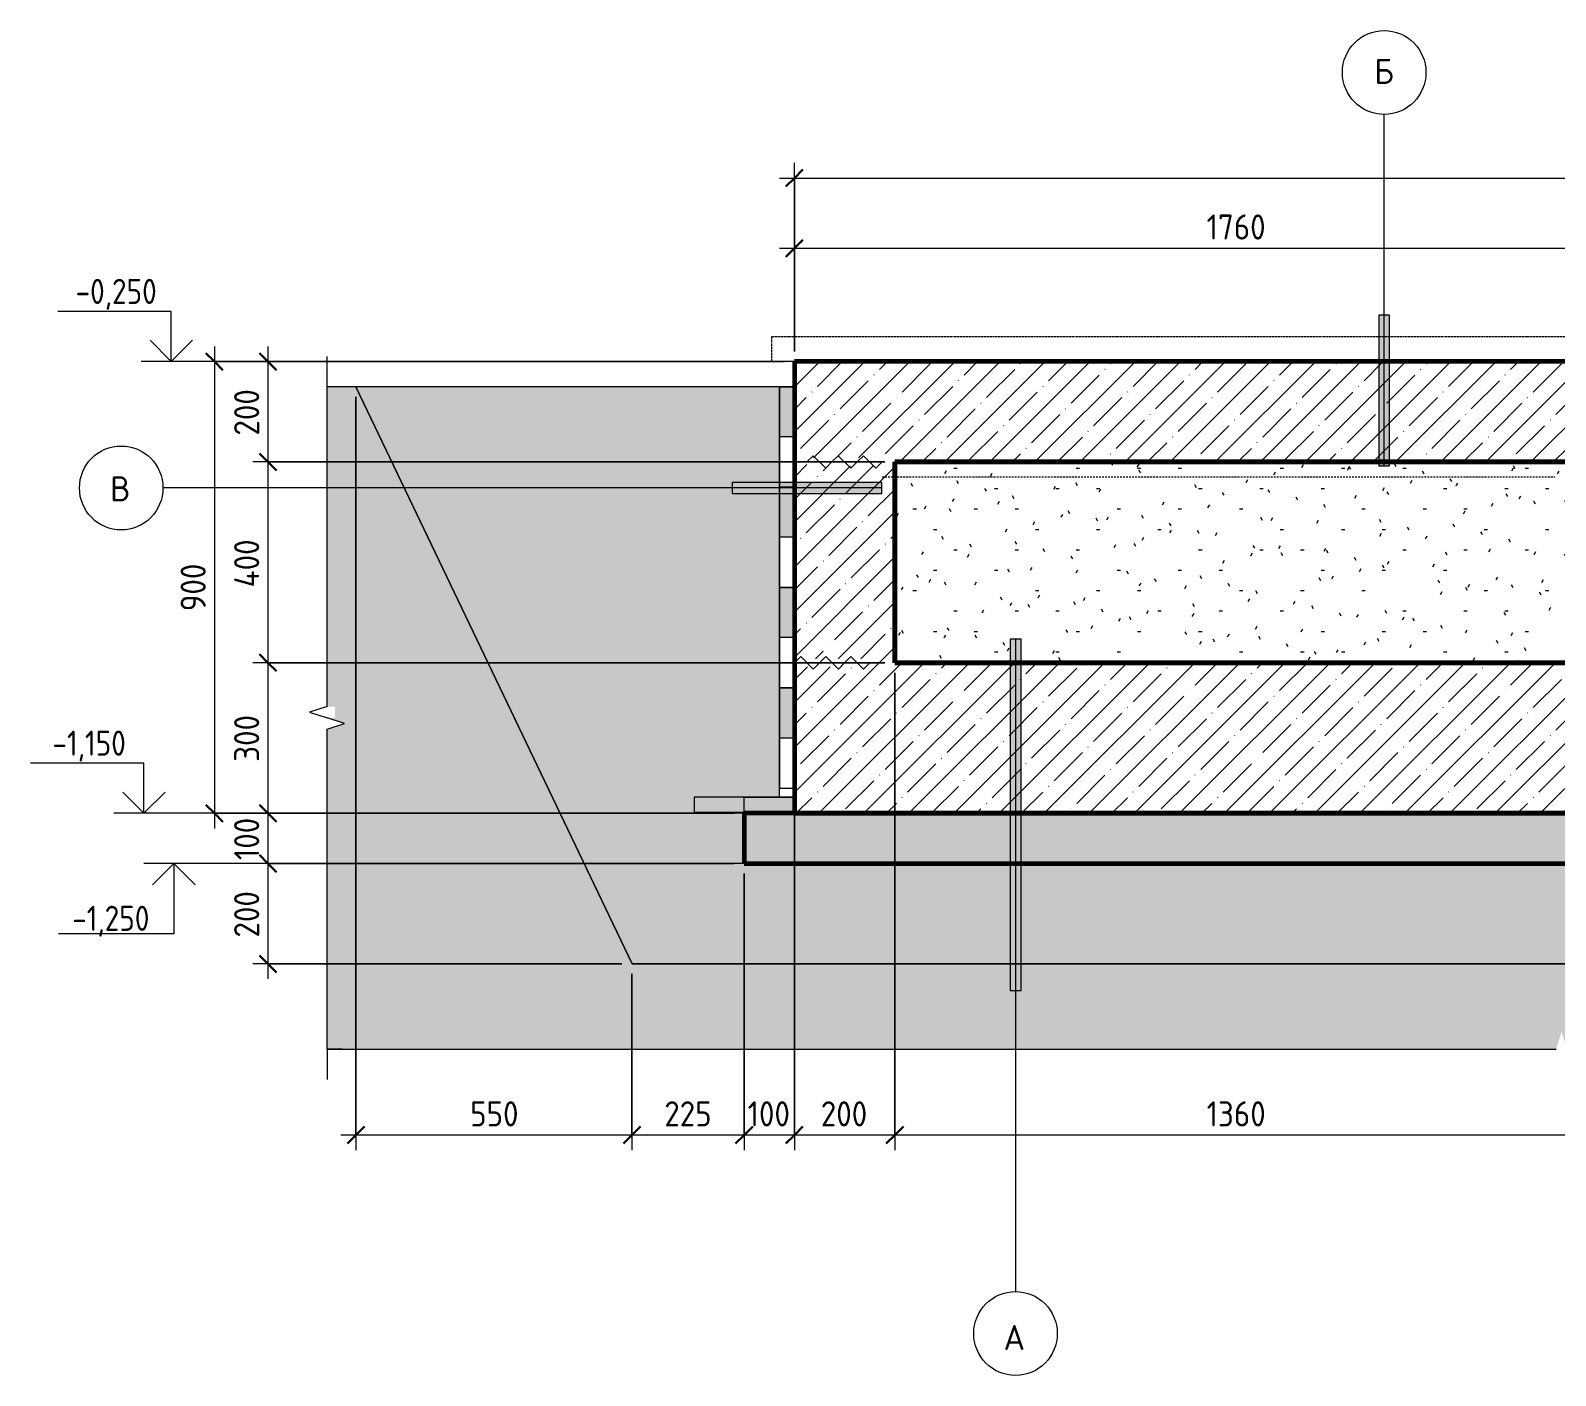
# Model space of a CAD drawing. Header units: millimetres. Extents: x 25237 to 117542, y -2270 to 13021.
# Drawn here: x 57917 to 60955, y -2270 to 410 of the extents above; entities that cross this region are included whole.
import ezdxf

# ---------------------------------------------------------------- set-up
doc = ezdxf.new("R2010")
doc.units = ezdxf.units.MM
doc.linetypes.add('01 Штриховая _2 мм_', pattern=[3, 2, -1])
doc.linetypes.add('01 Штриховая _4 мм_', pattern=[6, 3.5, -2.5])
for name, color, linetype, lineweight in [('AA_Dim', 7, 'Continuous', 9), ('AA_Dim-20', 7, 'Continuous', 9), ('AA_Linii', 7, 'Continuous', 9), ('AA_Oformlenie', 7, 'Continuous', 9), ('AA_Vinoska', 7, 'Continuous', 9), ('AA_Visotnaya otmetka', 7, 'Continuous', 9), ('AF_Perekritie', 7, 'Continuous', 20), ('AF_Perekritie_Опалубка', 253, 'Continuous', 20), ('AF_Stena', 7, '01 Штриховая _4 мм_', 20), ('AF_Stena_Опалубка', 253, 'Continuous', 20)]:
    doc.layers.add(name, color=color, linetype=linetype, lineweight=lineweight)
doc.styles.add('GOST Common_2', font='GOST Common.ttf', dxfattribs={"height": 50})
doc.styles.add('ISOCPEUR_4', font='isocpeur.ttf', dxfattribs={"width": 0.9, "height": 50})
doc.styles.add('ISOCPEUR_5', font='isocpeur.ttf', dxfattribs={"width": 0.85, "height": 50})
doc.dimstyles.new('00_Точн_3_знака__прозр_', dxfattribs={"dimscale": 304.8, "dimtxt": 49.799059, "dimasz": 0.111549, "dimexe": 0.098425, "dimexo": 0.065617, "dimgap": 0.006562, "dimtad": 1, "dimdec": 3, "dimrnd": 0.001, "dimdsep": 46, "dimtxsty": 'ISOCPEUR_4', "dimblk1": 'OBLIQUE', "dimblk2": 'OBLIQUE', "dimsah": 1, "dimcen": 0.09, "dimdle": 0.098425, "dimazin": 0, "dimtfac": 1, "dimtdec": 4, "dimtix": 1, "dimtmove": 0, "dimatfit": 3, "dimfxl": 1, "dimtvp": 1, "dimtolj": 1, "dimtzin": 0, "dimlwd": 18, "dimlwe": 18, "dimarcsym": 2})
doc.dimstyles.new('05_Округл_5мм__прозр__3', dxfattribs={"dimscale": 304.8, "dimtxt": 49.799059, "dimasz": 0.111549, "dimexe": 0.098425, "dimexo": 0.065617, "dimgap": 0.006562, "dimtad": 1, "dimdec": 0, "dimrnd": 5, "dimdsep": 46, "dimtxsty": 'ISOCPEUR_4', "dimblk1": 'OBLIQUE', "dimblk2": 'OBLIQUE', "dimsah": 1, "dimcen": 0.09, "dimdle": 0.098425, "dimazin": 0, "dimtfac": 1, "dimtdec": 4, "dimtix": 1, "dimtmove": 0, "dimatfit": 3, "dimfxl": 1, "dimtvp": 1, "dimtolj": 1, "dimtzin": 0, "dimlwd": 18, "dimlwe": 18, "dimarcsym": 2})
pattern_1 = [(45, (60551.03, -625), (-44.9013, 44.9013), []), (45, (60595.93, -625), (-44.9013, 44.9013), [79.375, -15.875, 0.6706, -15.204])]

# ---------------------------------------------------------------- blocks, each defined once
blk = doc.blocks.new('Засыпка 2 - Засыпка 2-3700114-Сечение 4')
at = {"layer": 'AF_Perekritie', "lineweight": 9}
h = blk.add_hatch(dxfattribs=at)
h.set_pattern_fill('FP_11', color=256, style=0, pattern_type=2)
h.set_pattern_definition([(0, (30251.46, -625), (162.56, 40.64), [6.706, -115.214, 6.706, -115.214, -650.24]), (0, (30251.46, -625), (162.56, 40.64), [-243.84, 6.706, -237.134, 6.706, -115.214, -284.48]), (0, (30251.46, -625), (162.56, 40.64), [-609.6, 6.706, -74.574, 6.706, -196.494]), (120, (30312.42, -604.68), (-116.4753, 120.4611), [6.706, -115.214, 6.706, -115.214, -650.24]), (120, (30312.42, -604.68), (-116.4753, 120.4611), [-243.84, 6.706, -237.134, 6.706, -115.214, -284.48]), (120, (30312.42, -604.68), (-116.4753, 120.4611), [-609.6, 6.706, -74.574, 6.706, -196.494]), (240, (30332.74, -523.4), (-46.0847, -161.1011), [6.706, -115.214, 6.706, -115.214, -650.24]), (240, (30332.74, -523.4), (-46.0847, -161.1011), [-243.84, 6.706, -237.134, 6.706, -115.214, -284.48]), (240, (30332.74, -523.4), (-46.0847, -161.1011), [-609.6, 6.706, -74.574, 6.706, -196.494])])
h.paths.add_polyline_path([(30699.2, -850), (30699.2, -450), (29339.2, -450), (29339.2, -850), (30625.4, -850)])
at = {"layer": 'AF_Perekritie', "lineweight": 60}
for p, q in [((30699.2, -450), (29339.2, -450)), ((29339.2, -450), (29339.2, -850)), ((30699.2, -850), (30699.2, -450)), ((29339.2, -850), (30699.2, -850))]:
    blk.add_line(p, q, dxfattribs=at)
blk = doc.blocks.new('Последовательность узлов - 3мм масшт20 маскировка-904226-Сечение 4')
at = {"layer": 'AA_Oformlenie'}
for p, q in [((29139.2, -850), (29151.7, -837.5)), ((29176.7, -862.5), (29151.7, -837.5)), ((29189.2, -850), (29176.7, -862.5)), ((29189.2, -850), (29201.7, -837.5)), ((29226.7, -862.5), (29201.7, -837.5)), ((29239.2, -850), (29226.7, -862.5)), ((29239.2, -850), (29251.7, -837.5)), ((29276.7, -862.5), (29251.7, -837.5)), ((29289.2, -850), (29276.7, -862.5))]:
    blk.add_line(p, q, dxfattribs=at)
blk = doc.blocks.new('011_ЛинияОбрыва _ЭлУзла_Линия_ - Тип 1-3757332-Сечение 4')
at = {"layer": 'AA_Oformlenie'}
for p, q in [((28238.2, -1620), (30656.2, -1620)), ((30700.8, -1620), (33118.2, -1620))]:
    blk.add_line(p, q, dxfattribs=at)
blk = doc.blocks.new('Последовательность узлов - М20-1713677-Сечение 4')
at = {"layer": 'AA_Oformlenie'}
for points in [[(29139.2, -400), (29139.2, -300), (29109.2, -300), (29109.2, -400)], [(29139.2, -600), (29139.2, -500), (29109.2, -500), (29109.2, -600)], [(29139.2, -800), (29139.2, -700), (29109.2, -700), (29109.2, -800)], [(29139.2, -1000), (29139.2, -900), (29109.2, -900), (29109.2, -1000)]]:
    blk.add_hatch(color=256, dxfattribs=at).paths.add_polyline_path(points)
for p, q in [((29109.2, -400), (29109.2, -300)), ((29109.2, -300), (29139.2, -300)), ((29109.2, -300), (29109.2, -500)), ((29139.2, -300), (29109.2, -300)), ((29139.2, -300), (29139.2, -400)), ((29139.2, -500), (29139.2, -300)), ((29139.2, -400), (29109.2, -400)), ((29109.2, -500), (29139.2, -500)), ((29109.2, -600), (29109.2, -500)), ((29109.2, -500), (29139.2, -500)), ((29109.2, -500), (29109.2, -700)), ((29139.2, -500), (29109.2, -500)), ((29139.2, -500), (29139.2, -600)), ((29139.2, -700), (29139.2, -500)), ((29139.2, -600), (29109.2, -600)), ((29109.2, -700), (29139.2, -700)), ((29109.2, -800), (29109.2, -700)), ((29109.2, -700), (29139.2, -700)), ((29109.2, -700), (29109.2, -900)), ((29139.2, -700), (29109.2, -700)), ((29139.2, -700), (29139.2, -800)), ((29139.2, -900), (29139.2, -700)), ((29139.2, -800), (29109.2, -800)), ((29109.2, -900), (29139.2, -900)), ((29109.2, -1000), (29109.2, -900)), ((29109.2, -900), (29139.2, -900)), ((29109.2, -900), (29109.2, -1100)), ((29139.2, -900), (29109.2, -900)), ((29139.2, -900), (29139.2, -1000)), ((29139.2, -1100), (29139.2, -900)), ((29139.2, -1000), (29109.2, -1000)), ((29109.2, -1100), (29139.2, -1100))]:
    blk.add_line(p, q, dxfattribs=at)
blk = doc.blocks.new('Последовательность узлов - М20-V9-Сечение 4')
at = {"layer": 'AA_Oformlenie'}
blk.add_hatch(color=256, dxfattribs=at).paths.add_polyline_path([(29139.2, -1147.8), (29139.2, -1117.8), (29039.2, -1117.8), (29039.2, -1147.8)])
for p, q in [((29139.2, -1117.8), (28939.2, -1117.8)), ((28939.2, -1117.8), (28939.2, -1147.8)), ((29039.2, -1117.8), (29139.2, -1117.8)), ((29039.2, -1147.8), (29039.2, -1117.8)), ((29139.2, -1117.8), (29139.2, -1147.8)), ((29139.2, -1147.8), (29139.2, -1117.8)), ((28939.2, -1147.8), (29139.2, -1147.8)), ((29139.2, -1147.8), (29039.2, -1147.8))]:
    blk.add_line(p, q, dxfattribs=at)
blk = doc.blocks.new('011_ЛинияОбрыва _ЭлУзла_Линия_ - Тип 1-3734377-Сечение 4')
at = {"layer": 'AA_Oformlenie'}
for p, q in [((28208.2, -937.5), (28208.2, -300)), ((28208.2, -1620), (28208.2, -982))]:
    blk.add_line(p, q, dxfattribs=at)
blk = doc.blocks.new('Высотные отметки - Стрелка вверх-400292-Сечение 4')
at = {"layer": 'AA_Vinoska'}
for p, q in [((27898, -150), (27672, -150)), ((27898, -250), (27898, -150)), ((27898, -250), (27855.6, -207.6)), ((27898, -250), (27940.4, -207.6)), ((27958, -250), (27838, -250))]:
    blk.add_line(p, q, dxfattribs=at)
blk = doc.blocks.new('DIMBLOCK59-Сечение 4')
at = {"layer": 'AA_Dim-20', "lineweight": 30}
for p, q in [((58390, -250), (58373, -233)), ((58390, -250), (58407, -267)), ((58390, -450), (58373, -433)), ((58390, -450), (58407, -467))]:
    blk.add_line(p, q, dxfattribs=at)
at = {"layer": 'AA_Dim-20', "lineweight": 18}
for p, q in [((58390, -220), (58390, -450)), ((59418.7, -250), (58360, -250)), ((58390, -250), (59418.7, -250)), ((59618.7, -450), (58360, -450)), ((58390, -450), (59618.7, -450))]:
    blk.add_line(p, q, dxfattribs=at)
at = {"layer": 'AA_Dim-20', "color": 0, "lineweight": 18, "insert": (58322.7, -397.4), "char_height": 50, "width": 113.772, "attachment_point": 1, "rotation": 90, "line_spacing_factor": 1.149209, "style": 'ISOCPEUR_4'}
blk.add_mtext('200', dxfattribs=at)
blk = doc.blocks.new('_Oblique')
at = {"color": 0, "linetype": 'ByBlock', "lineweight": -2}
blk.add_line((-0.5, -0.5), (0.5, 0.5), dxfattribs=at)
blk = doc.blocks.new('DIMBLOCK60-Сечение 4')
at = {"layer": 'AA_Dim-20', "lineweight": 18}
for p, q in [((59618.7, -450), (58360, -450)), ((58390, -450), (58390, -850)), ((58390, -450), (59618.7, -450)), ((59618.7, -850), (58360, -850)), ((58390, -850), (59618.7, -850))]:
    blk.add_line(p, q, dxfattribs=at)
at = {"layer": 'AA_Dim-20', "lineweight": 30}
for p, q in [((58390, -450), (58373, -433)), ((58390, -450), (58407, -467)), ((58390, -850), (58373, -833)), ((58390, -850), (58407, -867))]:
    blk.add_line(p, q, dxfattribs=at)
at = {"layer": 'AA_Dim-20', "color": 0, "lineweight": 18, "insert": (58322.7, -699.8), "char_height": 50, "width": 119.518, "attachment_point": 1, "rotation": 90, "line_spacing_factor": 1.149209, "style": 'ISOCPEUR_4'}
blk.add_mtext('400', dxfattribs=at)
blk = doc.blocks.new('DIMBLOCK61-Сечение 4')
at = {"layer": 'AA_Dim-20', "lineweight": 18}
for p, q in [((59618.7, -850), (58360, -850)), ((58390, -850), (58390, -1150)), ((58390, -850), (59618.7, -850)), ((59318.7, -1150), (58360, -1150)), ((58390, -1150), (59318.7, -1150))]:
    blk.add_line(p, q, dxfattribs=at)
at = {"layer": 'AA_Dim-20', "lineweight": 30}
for p, q in [((58390, -850), (58373, -833)), ((58390, -850), (58407, -867)), ((58390, -1150), (58373, -1133)), ((58390, -1150), (58407, -1167))]:
    blk.add_line(p, q, dxfattribs=at)
at = {"layer": 'AA_Dim-20', "color": 0, "lineweight": 18, "insert": (58322.7, -1047.4), "char_height": 50, "width": 113.772, "attachment_point": 1, "rotation": 90, "line_spacing_factor": 1.149209, "style": 'ISOCPEUR_4'}
blk.add_mtext('300', dxfattribs=at)
blk = doc.blocks.new('DIMBLOCK62-Сечение 4')
at = {"layer": 'AA_Dim-20', "lineweight": 18}
for p, q in [((59318.7, -1150), (58360, -1150)), ((58390, -1150), (58390, -1250)), ((58390, -1150), (59318.7, -1150)), ((59318.7, -1250), (58360, -1250)), ((58390, -1250), (59318.7, -1250))]:
    blk.add_line(p, q, dxfattribs=at)
at = {"layer": 'AA_Dim-20', "lineweight": 30}
for p, q in [((58390, -1150), (58373, -1133)), ((58390, -1150), (58407, -1167)), ((58390, -1250), (58373, -1233)), ((58390, -1250), (58407, -1267))]:
    blk.add_line(p, q, dxfattribs=at)
at = {"layer": 'AA_Dim-20', "color": 0, "lineweight": 18, "insert": (58322.7, -1243.1), "char_height": 50, "width": 103.429, "attachment_point": 1, "rotation": 90, "line_spacing_factor": 1.149209, "style": 'ISOCPEUR_4'}
blk.add_mtext('100', dxfattribs=at)
blk = doc.blocks.new('DIMBLOCK63-Сечение 4')
at = {"layer": 'AA_Dim-20', "lineweight": 30}
for p, q in [((58390, -1250), (58373, -1233)), ((58390, -1250), (58407, -1267)), ((58390, -1450), (58373, -1433)), ((58390, -1450), (58407, -1467))]:
    blk.add_line(p, q, dxfattribs=at)
at = {"layer": 'AA_Dim-20', "lineweight": 18}
for p, q in [((59318.7, -1250), (58360, -1250)), ((58390, -1250), (58390, -1480)), ((58390, -1250), (59318.7, -1250)), ((59095.2, -1450), (58360, -1450)), ((58390, -1450), (59095.2, -1450))]:
    blk.add_line(p, q, dxfattribs=at)
at = {"layer": 'AA_Dim-20', "color": 0, "lineweight": 18, "insert": (58322.7, -1397.4), "char_height": 50, "width": 113.772, "attachment_point": 1, "rotation": 90, "line_spacing_factor": 1.149209, "style": 'ISOCPEUR_4'}
blk.add_mtext('200', dxfattribs=at)
blk = doc.blocks.new('DIMBLOCK64-Сечение 4')
at = {"layer": 'AA_Dim-20', "lineweight": 30}
for p, q in [((58283.5, -250), (58266.5, -233)), ((58283.5, -250), (58300.5, -267)), ((58283.5, -1150), (58266.5, -1133)), ((58283.5, -1150), (58300.5, -1167))]:
    blk.add_line(p, q, dxfattribs=at)
at = {"layer": 'AA_Dim-20', "lineweight": 18}
for p, q in [((58283.5, -220), (58283.5, -1180)), ((59418.7, -250), (58253.5, -250)), ((58283.5, -250), (59418.7, -250)), ((59318.7, -1150), (58253.5, -1150)), ((58283.5, -1150), (59318.7, -1150))]:
    blk.add_line(p, q, dxfattribs=at)
at = {"layer": 'AA_Dim-20', "color": 0, "lineweight": 18, "insert": (58216.2, -747.4), "char_height": 50, "width": 113.772, "attachment_point": 1, "rotation": 90, "line_spacing_factor": 1.149209, "style": 'ISOCPEUR_4'}
blk.add_mtext('900', dxfattribs=at)
blk = doc.blocks.new('DIMBLOCK69-Сечение 4')
at = {"layer": 'AA_Dim-20', "lineweight": 18}
for p, q in [((59638.7, -870), (59638.7, -1821.1)), ((59638.7, -1791.1), (59638.7, -870)), ((60998.7, -870), (60998.7, -1821.1)), ((60998.7, -1791.1), (60998.7, -870)), ((60998.7, -1791.1), (59638.7, -1791.1))]:
    blk.add_line(p, q, dxfattribs=at)
at = {"layer": 'AA_Dim-20', "lineweight": 30}
for p, q in [((59638.7, -1791.1), (59621.7, -1808.1)), ((59638.7, -1791.1), (59655.7, -1774.1)), ((60998.7, -1791.1), (60981.7, -1808.1)), ((60998.7, -1791.1), (61015.7, -1774.1))]:
    blk.add_line(p, q, dxfattribs=at)
at = {"layer": 'AA_Dim-20', "color": 0, "lineweight": 18, "insert": (60259.8, -1723.7), "char_height": 50, "width": 141.353, "attachment_point": 1, "line_spacing_factor": 1.149209, "style": 'ISOCPEUR_4'}
blk.add_mtext('1360', dxfattribs=at)
blk = doc.blocks.new('DIMBLOCK70-Сечение 4')
at = {"layer": 'AA_Dim-20', "lineweight": 18}
for p, q in [((59638.7, -870), (59638.7, -1821.1)), ((59638.7, -1791.1), (59638.7, -870)), ((59438.7, -1120), (59438.7, -1821.1)), ((59438.7, -1791.1), (59438.7, -1120)), ((59638.7, -1791.1), (59438.7, -1791.1))]:
    blk.add_line(p, q, dxfattribs=at)
at = {"layer": 'AA_Dim-20', "lineweight": 30}
for p, q in [((59438.7, -1791.1), (59421.7, -1808.1)), ((59438.7, -1791.1), (59455.7, -1774.1)), ((59638.7, -1791.1), (59621.7, -1808.1)), ((59638.7, -1791.1), (59655.7, -1774.1))]:
    blk.add_line(p, q, dxfattribs=at)
at = {"layer": 'AA_Dim-20', "color": 0, "lineweight": 18, "insert": (59491.3, -1723.7), "char_height": 50, "width": 113.772, "attachment_point": 1, "line_spacing_factor": 1.149209, "style": 'ISOCPEUR_4'}
blk.add_mtext('200', dxfattribs=at)
blk = doc.blocks.new('DIMBLOCK71-Сечение 4')
at = {"layer": 'AA_Dim-20', "lineweight": 18}
for p, q in [((59438.7, -1120), (59438.7, -1821.1)), ((59438.7, -1791.1), (59438.7, -1120)), ((59338.7, -1270), (59338.7, -1821.1)), ((59338.7, -1791.1), (59338.7, -1270)), ((59438.7, -1791.1), (59338.7, -1791.1))]:
    blk.add_line(p, q, dxfattribs=at)
at = {"layer": 'AA_Dim-20', "lineweight": 30}
for p, q in [((59338.7, -1791.1), (59321.7, -1808.1)), ((59338.7, -1791.1), (59355.7, -1774.1)), ((59438.7, -1791.1), (59421.7, -1808.1)), ((59438.7, -1791.1), (59455.7, -1774.1))]:
    blk.add_line(p, q, dxfattribs=at)
at = {"layer": 'AA_Dim-20', "color": 0, "lineweight": 18, "insert": (59345.6, -1723.7), "char_height": 50, "width": 103.429, "attachment_point": 1, "line_spacing_factor": 1.149209, "style": 'ISOCPEUR_4'}
blk.add_mtext('100', dxfattribs=at)
blk = doc.blocks.new('DIMBLOCK72-Сечение 4')
at = {"layer": 'AA_Dim-20', "lineweight": 18}
for p, q in [((59338.7, -1270), (59338.7, -1821.1)), ((59338.7, -1791.1), (59338.7, -1270)), ((59115.2, -1470), (59115.2, -1821.1)), ((59115.2, -1791.1), (59115.2, -1470)), ((59338.7, -1791.1), (59115.2, -1791.1))]:
    blk.add_line(p, q, dxfattribs=at)
at = {"layer": 'AA_Dim-20', "lineweight": 30}
for p, q in [((59115.2, -1791.1), (59098.2, -1808.1)), ((59115.2, -1791.1), (59132.2, -1774.1)), ((59338.7, -1791.1), (59321.7, -1808.1)), ((59338.7, -1791.1), (59355.7, -1774.1))]:
    blk.add_line(p, q, dxfattribs=at)
at = {"layer": 'AA_Dim-20', "color": 0, "lineweight": 18, "insert": (59179.6, -1723.7), "char_height": 50, "width": 113.772, "attachment_point": 1, "line_spacing_factor": 1.149209, "style": 'ISOCPEUR_4'}
blk.add_mtext('225', dxfattribs=at)
blk = doc.blocks.new('DIMBLOCK73-Сечение 4')
at = {"layer": 'AA_Dim-20', "lineweight": 18}
for p, q in [((58565.2, -320), (58565.2, -1821.1)), ((58565.2, -1791.1), (58565.2, -320)), ((59115.2, -1470), (59115.2, -1821.1)), ((59115.2, -1791.1), (59115.2, -1470)), ((59115.2, -1791.1), (58535.2, -1791.1))]:
    blk.add_line(p, q, dxfattribs=at)
at = {"layer": 'AA_Dim-20', "lineweight": 30}
for p, q in [((58565.2, -1791.1), (58548.2, -1808.1)), ((58565.2, -1791.1), (58582.2, -1774.1)), ((59115.2, -1791.1), (59098.2, -1808.1)), ((59115.2, -1791.1), (59132.2, -1774.1))]:
    blk.add_line(p, q, dxfattribs=at)
at = {"layer": 'AA_Dim-20', "color": 0, "lineweight": 18, "insert": (58792.8, -1723.7), "char_height": 50, "width": 113.772, "attachment_point": 1, "line_spacing_factor": 1.149209, "style": 'ISOCPEUR_4'}
blk.add_mtext('550', dxfattribs=at)
blk = doc.blocks.new('Высотные отметки - Стрелка вниз высокая-400290-Сечение 4')
at = {"layer": 'AA_Vinoska'}
for p, q in [((27963, -1250), (27843, -1250)), ((27903, -1250), (27860.6, -1292.4)), ((27903, -1250), (27903, -1390)), ((27903, -1250), (27945.4, -1292.4)), ((27903, -1390), (27673, -1390))]:
    blk.add_line(p, q, dxfattribs=at)
blk = doc.blocks.new('010_Флажок только номер _ТиповАннот_ - Узел А-3762059-Сечение 4')
at = {"layer": 'AA_Vinoska'}
blk.add_hatch(color=256, dxfattribs=at).paths.add_polyline_path([(29568.6, -1502.7), (29568.6, -802.7), (29590.5, -802.7), (29590.5, -1502.7)])
for p, q in [((29590.5, -802.7), (29568.6, -802.7)), ((29568.6, -802.7), (29568.6, -1502.7)), ((29579.5, -802.7), (29579.5, -2102.7)), ((29590.5, -1502.7), (29590.5, -802.7)), ((29568.6, -1502.7), (29590.5, -1502.7))]:
    blk.add_line(p, q, dxfattribs=at)
blk.add_ellipse((29579.5, -2186.3), major_axis=(0, 83.6), ratio=0.994522, dxfattribs=at)
blk = doc.blocks.new('010_Флажок только номер _ТиповАннот_ - Узел В-3762257-Сечение 4')
at = {"layer": 'AA_Vinoska'}
blk.add_hatch(color=256, dxfattribs=at).paths.add_polyline_path([(29015.1, -490.8), (29313.5, -490.8), (29313.5, -512.8), (29015.1, -512.8)])
for p, q in [((29313.5, -501.8), (27881.4, -501.8)), ((29015.1, -490.8), (29015.1, -512.8)), ((29313.5, -490.8), (29015.1, -490.8)), ((29015.1, -512.8), (29313.5, -512.8)), ((29313.5, -512.8), (29313.5, -490.8))]:
    blk.add_line(p, q, dxfattribs=at)
blk.add_ellipse((27798.2, -501.8), major_axis=(0, 83.6), ratio=0.994522, dxfattribs=at)
blk = doc.blocks.new('010_Флажок только номер _ТиповАннот_ - Узел Б-3762366-Сечение 4')
at = {"layer": 'AA_Vinoska'}
blk.add_hatch(color=256, dxfattribs=at).paths.add_polyline_path([(30324.8, -157.7), (30324.8, -457.7), (30303, -457.7), (30303, -157.7)])
for p, q in [((30313.9, -457.7), (30313.9, 242.3)), ((30324.8, -157.7), (30303, -157.7)), ((30303, -157.7), (30303, -457.7)), ((30324.8, -457.7), (30324.8, -157.7)), ((30303, -457.7), (30324.8, -457.7))]:
    blk.add_line(p, q, dxfattribs=at)
blk.add_ellipse((30313.9, 326), major_axis=(0, 83.6), ratio=0.994522, dxfattribs=at)
blk = doc.blocks.new('DIMBLOCK74-Сечение 4')
at = {"layer": 'AA_Dim-20', "lineweight": 18}
for p, q in [((59438.7, -230), (59438.7, 5.7)), ((61198.7, -435.7), (61198.7, 5.7)), ((59408.7, -24.3), (61198.7, -24.3)), ((59438.7, -24.3), (59438.7, -230)), ((61198.7, -24.3), (61198.7, -435.7))]:
    blk.add_line(p, q, dxfattribs=at)
at = {"layer": 'AA_Dim-20', "lineweight": 30}
for p, q in [((59438.7, -24.3), (59421.7, -41.3)), ((59438.7, -24.3), (59455.7, -7.3)), ((61198.7, -24.3), (61181.7, -41.3)), ((61198.7, -24.3), (61215.7, -7.3))]:
    blk.add_line(p, q, dxfattribs=at)
at = {"layer": 'AA_Dim-20', "color": 0, "lineweight": 18, "insert": (60259.8, 43.1), "char_height": 50, "width": 141.353, "attachment_point": 1, "line_spacing_factor": 1.149209, "style": 'ISOCPEUR_4'}
blk.add_mtext('1760', dxfattribs=at)
blk = doc.blocks.new('DIMBLOCK76-Сечение 4')
at = {"layer": 'AA_Dim-20', "lineweight": 18}
for p, q in [((59438.7, -230), (59438.7, 145.7)), ((62918.7, -320), (62918.7, 145.7)), ((59408.7, 115.7), (62948.7, 115.7)), ((59438.7, 115.7), (59438.7, -230)), ((62918.7, 115.7), (62918.7, -320))]:
    blk.add_line(p, q, dxfattribs=at)
at = {"layer": 'AA_Dim-20', "lineweight": 30}
for p, q in [((59438.7, 115.7), (59455.7, 132.7)), ((62918.7, 115.7), (62935.7, 132.7)), ((59438.7, 115.7), (59421.7, 98.7)), ((62918.7, 115.7), (62901.7, 98.7))]:
    blk.add_line(p, q, dxfattribs=at)
at = {"layer": 'AA_Dim-20', "color": 0, "lineweight": 18, "insert": (61113.1, 183.1), "char_height": 50, "width": 157.442, "attachment_point": 1, "line_spacing_factor": 1.149209, "style": 'ISOCPEUR_4'}
blk.add_mtext('3480', dxfattribs=at)

msp = doc.modelspace()

# ---------------------------------------------------------------- hatches: boundary and pattern name
at = {"layer": 'AA_Oformlenie'}
h = msp.add_hatch(dxfattribs=at)
h.set_pattern_fill('FP_13', color=256, style=0, pattern_type=2)
h.set_pattern_definition([(228.013, (60697.331, -421.8), (-1625.59275, -1828.805906), [27.338, -2706.439]), (184.97, (60679.043, -442.12), (2438.39893, 203.210588), [46.912, -4644.324]), (132.51, (60632.307, -446.184), (2031.981917, -2235.21593), [33.079, -3274.778]), (267.274, (60553.059, -496.984), (203.177686, 4064.000765), [42.72, -4229.315]), (292.834, (60551.027, -539.656), (-1016.014544, 2438.394363), [41.891, -4147.185]), (357.274, (60567.283, -578.264), (-4064.000765, 203.177686), [42.72, -4229.315]), (37.694, (60609.955, -580.296), (-2641.608948, -2031.988727), [56.495, -5593.049]), (72.255, (60654.659, -545.752), (1422.42594, 4470.391849), [53.338, -5280.42]), (121.43, (60670.915, -494.952), (-1625.620142, 2641.587104), [42.865, -4243.644]), (175.236, (60648.563, -458.376), (2235.1988, -203.21414), [48.937, -2397.915]), (222.397, (60599.795, -454.312), (-2438.417387, -2235.181163), [63.286, -6265.342]), (138.814, (60754.227, -499.016), (-1422.39818, 1219.20226), [21.6, -2138.445]), (171.469, (60737.971, -484.792), (2641.598445, -406.411234), [41.095, -4068.371]), (225, (60697.33, -478.7), (1e-14, -203.2), [28.737, -258.631]), (203.199, (60683.107, -454.312), (1015.99677, 406.40763), [15.475, -1532.05]), (291.801, (60668.883, -460.408), (-203.19592, 609.60137), [21.885, -1072.38]), (30.964, (60677.01, -480.728), (609.59823, 406.40313), [35.546, -1149.304]), (161.565, (60707.49, -462.44), (406.3993, -203.2007), [25.703, -616.872]), (16.389, (60551.027, -460.408), (2032.005538, 609.580525), [36.007, -3564.706]), (70.346, (60585.571, -450.248), (-812.80722, -2235.19765), [30.208, -2990.577]), (293.199, (60707.49, -421.8), (-406.40763, 1015.99677), [30.95, -1516.575]), (343.61, (60719.683, -450.248), (-2031.9949, 609.61599), [36.007, -3564.706]), (339.444, (60551.027, -586.392), (-1016.00023, 406.39942), [34.723, -1701.419]), (294.775, (60583.539, -598.584), (-1015.99464, 2235.20252), [29.094, -2880.287]), (66.801, (60709.523, -625), (406.40763, 1015.99677), [30.95, -1516.575]), (17.354, (60721.715, -596.552), (-2641.600166, -812.7987), [34.063, -3372.19]), (69.444, (60609.955, -625), (-406.39942, -1016.00023), [17.361, -1718.78]), (101.31, (60697.33, -625), (-203.2012, 812.79994), [10.361, -1025.759]), (165.964, (60695.3, -614.84), (609.6008, -203.19715), [41.891, -795.924]), (186.009, (60654.659, -604.68), (2031.999995, 203.19976), [38.821, -3843.309]), (303.69, (60677.01, -499.016), (-203.199, 406.4002), [29.306, -703.342]), (353.157, (60693.267, -523.4), (3454.398015, -406.41372), [51.165, -5065.281]), (60.945, (60744.067, -529.496), (-812.8103, -1422.39426), [20.921, -2071.151]), (90, (60754.23, -511.2), (-203.2, 203.2), [12.192, -191.008]), (120.256, (60650.595, -598.584), (812.78861, -1422.40596), [28.229, -2794.715]), (48.013, (60636.371, -574.2), (1625.59275, 1828.805906), [54.675, -2679.101]), (0, (60672.95, -533.56), (203.2, 203.2), [52.832, -150.368]), (325.305, (60725.779, -533.56), (-2032.003683, 1422.39508), [32.129, -3180.745]), (254.055, (60752.195, -551.848), (-203.19406, -812.8015), [29.586, -1449.732]), (207.646, (60744.067, -580.296), (-3860.799697, -2032.001423), [48.172, -4768.997]), (175.426, (60701.395, -602.648), (-2641.60024, 203.203787), [50.962, -5045.268])])
h.paths.add_polyline_path([(63417.8003, -1620), (63417.8003, -1450), (59115.2342, -1450), (58565.2342, -300), (58507.8003, -300), (58507.8003, -937.4765), (58523.5014, -937.4765), (58523.5014, -960), (58507.8003, -960), (58542.4413, -971), (58507.8003, -982), (58507.8003, -1620), (60955.8003, -1620), (60966.8003, -1585.359), (60977.8003, -1620), (60977.8003, -1604.2989), (61000.3238, -1604.2989), (61000.3238, -1620), (62231.124, -1620)])
h = msp.add_hatch(dxfattribs=at)
h.set_pattern_fill('FP_12', color=256, style=0, pattern_type=2)
h.set_pattern_definition([(0, (60551.027, -625), (81.28, 20.32), [6.706, -54.254, 6.706, -54.254, -325.12]), (0, (60551.027, -625), (81.28, 20.32), [-121.92, 6.706, -115.214, 6.706, -54.254, -142.24]), (0, (60551.027, -625), (81.28, 20.32), [-304.8, 6.706, -33.934, 6.706, -94.894]), (120, (60581.507, -614.84), (-58.23764, 60.23054), [6.706, -54.254, 6.706, -54.254, -325.12]), (120, (60581.507, -614.84), (-58.23764, 60.23054), [-121.92, 6.706, -115.214, 6.706, -54.254, -142.24]), (120, (60581.507, -614.84), (-58.23764, 60.23054), [-304.8, 6.706, -33.934, 6.706, -94.894]), (240, (60591.667, -574.2), (-23.04236, -80.55054), [6.706, -54.254, 6.706, -54.254, -325.12]), (240, (60591.667, -574.2), (-23.04236, -80.55054), [-121.92, 6.706, -115.214, 6.706, -54.254, -142.24]), (240, (60591.667, -574.2), (-23.04236, -80.55054), [-304.8, 6.706, -33.934, 6.706, -94.894])])
h.paths.add_polyline_path([(63417.8003, -1450), (63417.8003, -982), (63383.1593, -971), (63417.8003, -960), (63402.0992, -960), (63402.0992, -937.4765), (63417.8003, -937.4765), (63417.8003, -300), (62948.718, -300), (62948.718, -400), (62918.718, -400), (62918.718, -500), (62948.718, -500), (62948.718, -600), (62918.718, -600), (62918.718, -700), (62948.718, -700), (62948.718, -800), (62918.718, -800), (62918.718, -900), (62948.718, -900), (62948.718, -1000), (62918.718, -1000), (62918.718, -1117.7974), (63018.718, -1117.7974), (63018.718, -1147.7974), (62918.718, -1147.7974), (62918.718, -1150), (63018.718, -1150), (63018.718, -1250), (59338.718, -1250), (59338.718, -1150), (59408.718, -1150), (59408.718, -1147.7974), (59338.718, -1147.7974), (59338.718, -1117.7974), (59408.718, -1117.7974), (59408.718, -300), (58565.2342, -300), (59115.2342, -1450), (62231.124, -1450)])
at = {"layer": 'AF_Perekritie', "lineweight": 9}
h = msp.add_hatch(dxfattribs=at)
h.set_pattern_fill('FP_9', color=256, style=0, pattern_type=2)
h.set_pattern_definition(pattern_1)
h.paths.add_polyline_path([(59438.718, -450), (59463.6052, -450), (59463.6052, -442), (59613.6052, -442), (59613.6052, -450), (60998.718, -450), (60998.718, -442), (61198.718, -442), (61198.718, -250), (59438.718, -250), (59438.718, -400)])
h = msp.add_hatch(dxfattribs=at)
h.set_pattern_fill('FP_9', color=256, style=0, pattern_type=2)
h.set_pattern_definition(pattern_1)
h.paths.add_polyline_path([(59588.718, -1150), (62918.718, -1150), (62918.718, -858), (62718.718, -858), (62718.718, -850), (61198.718, -850), (61198.718, -858), (60998.718, -858), (60998.718, -850), (59588.718, -850), (59588.718, -858), (59438.718, -858), (59438.718, -1150), (59538.718, -1150)])
h = msp.add_hatch(dxfattribs=at)
h.set_pattern_fill('FP_10', color=256, style=0, pattern_type=2)
h.set_pattern_definition([(50, (60551.03, -625), (145.7474, -12.751), [15.24, -167.64]), (355, (60551.03, -625), (-28.194, 152.846), [12.192, -134.112]), (100.451, (60563.17, -626.06), (117.554, 140.094), [12.952, -142.472]), (46.184, (60551.03, -584.36), (216.864, -33.634), [22.86, -251.46]), (96.636, (60569.1, -587.16), (189.922, 197.942), [19.428, -213.708]), (351.184, (60551.03, -584.36), (189.925, 197.94), [18.288, -201.168]), (21, (60571.35, -594.52), (121.292, -81.812), [15.24, -167.64]), (326, (60571.35, -594.52), (49.442, 147.351), [12.192, -134.112]), (71.451, (60581.46, -601.34), (170.734, 65.5375), [12.952, -142.472]), (37.5, (60551.027, -625), (2.4709, 67.6435), [6.706, -125.781, 6.706, -129.438, -134.62]), (37.5, (60551.027, -625), (2.4709, 67.6435), [-268.63, 6.706, -127.914]), (7.5, (60551.03, -625), (53.4554, 80.144), [6.706, -70.917, 6.706, -122.733, -51.308]), (7.5, (60551.03, -625), (53.4554, 80.144), [-207.061, 6.706, -44.602]), (327.5, (60505.714, -625), (108.4723, -4.5829), [6.706, -44.094, 6.706, -151.79, -210.312]), (327.5, (60505.714, -625), (108.4723, -4.5829), [-209.296, 6.706, -203.606]), (317.5, (60485.39, -625), (118.503, 20.3417), [6.706, -59.334, 6.706, -98.552, -149.352]), (317.5, (60485.39, -625), (118.503, 20.3417), [-171.298, 6.706, -142.646])])
h.paths.add_polyline_path([(63018.718, -1250), (63018.718, -1150), (59338.718, -1150), (59338.718, -1250), (62231.124, -1250)])
at = {"layer": 'AF_Stena', "linetype": 'Continuous', "lineweight": 9}
h = msp.add_hatch(dxfattribs=at)
h.set_pattern_fill('FP_9', color=256, style=0, pattern_type=2)
h.set_pattern_definition(pattern_1)
h.paths.add_polyline_path([(59588.718, -850), (59638.718, -850), (59638.718, -450), (59613.6052, -450), (59613.6052, -458), (59463.6052, -458), (59463.6052, -450), (59438.718, -450), (59438.718, -842), (59588.718, -842)])

# ---------------------------------------------------------------- linework, layer by layer
at = {"layer": 'AA_Linii', "linetype": '01 Штриховая _2 мм_', "lineweight": 20}
for p, q in [((59393.6052, -200), (61154.9145, -200)), ((59393.6052, -250), (59393.6052, -200))]:
    msp.add_line(p, q, dxfattribs=at)
at = {"layer": 'AA_Linii', "lineweight": 20}
for p, q in [((59438.718, -300), (58507.8003, -300)), ((59408.718, -300), (58565.2342, -300)), ((58565.2342, -300), (59115.2342, -1450)), ((59115.2342, -1450), (58565.2342, -300)), ((59408.718, -1117.7974), (59408.718, -300)), ((59338.718, -1250), (59338.718, -1150)), ((59338.718, -1150), (59408.718, -1150)), ((59408.718, -1150), (59408.718, -1147.7974)), ((63018.718, -1250), (59338.718, -1250)), ((59115.2342, -1450), (63417.8003, -1450)), ((63417.8003, -1450), (59115.2342, -1450)), ((58507.8003, -1620), (60955.8003, -1620))]:
    msp.add_line(p, q, dxfattribs=at)
at = {"layer": 'AA_Linii', "linetype": '01 Штриховая _4 мм_', "lineweight": 20}
msp.add_line((59613.6052, -479.8472), (60953.6052, -479.8472), dxfattribs=at)
at = {"layer": 'AA_Vinoska'}
for p, q in [((58507.8003, -300), (58507.8003, -240)), ((58507.8003, -937.4765), (58473.1402, -948.7383)), ((58473.1402, -948.7383), (58507.8003, -960)), ((58542.4413, -971), (58507.8003, -960)), ((58507.8003, -982), (58542.4413, -971)), ((58537.8003, -1620), (58507.8003, -1620)), ((58507.8003, -1620), (58507.8003, -1680))]:
    msp.add_line(p, q, dxfattribs=at)
at = {"layer": 'AA_Visotnaya otmetka'}
for p, q in [((59231.7629, -250), (58197.5617, -250)), ((59508.0056, -250), (59231.7629, -250)), ((58950.1395, -1150), (58143.109, -1150)), ((59680.8015, -1150), (58950.1395, -1150)), ((58476.0863, -1250), (58202.5909, -1250)), ((59454.2178, -1250), (58476.0863, -1250))]:
    msp.add_line(p, q, dxfattribs=at)
at = {"layer": 'AF_Perekritie_Опалубка', "lineweight": 60}
for p, q in [((61198.718, -250), (59438.718, -250)), ((59438.718, -250), (59438.718, -450)), ((59638.718, -450), (60998.718, -450)), ((59438.718, -850), (59438.718, -1150)), ((60998.718, -850), (59638.718, -850)), ((63018.718, -1150), (59338.718, -1150)), ((59338.718, -1150), (59338.718, -1250)), ((59438.718, -1150), (62918.718, -1150)), ((59338.718, -1250), (63018.718, -1250))]:
    msp.add_line(p, q, dxfattribs=at)
at = {"layer": 'AF_Stena_Опалубка', "lineweight": 60}
for p, q in [((59438.718, -450), (59438.718, -850)), ((59638.718, -850), (59638.718, -450))]:
    msp.add_line(p, q, dxfattribs=at)

# ---------------------------------------------------------------- block references
at = {"layer": 'AA_Oformlenie'}
for name in ['011_ЛинияОбрыва _ЭлУзла_Линия_ - Тип 1-3734377-Сечение 4', 'Последовательность узлов - М20-1713677-Сечение 4', 'Последовательность узлов - 3мм масшт20 маскировка-904226-Сечение 4', 'Последовательность узлов - М20-V9-Сечение 4', '011_ЛинияОбрыва _ЭлУзла_Линия_ - Тип 1-3757332-Сечение 4']:
    msp.add_blockref(name, (30299.568, 0), dxfattribs=at)
at = {"layer": 'AA_Oformlenie', "rotation": 180}
msp.add_blockref('Последовательность узлов - 3мм масшт20 маскировка-904226-Сечение 4', (88752.7552, -1300), dxfattribs=at)
at = {"layer": 'AA_Vinoska'}
for name in ['010_Флажок только номер _ТиповАннот_ - Узел Б-3762366-Сечение 4', 'Высотные отметки - Стрелка вверх-400292-Сечение 4', '010_Флажок только номер _ТиповАннот_ - Узел В-3762257-Сечение 4', '010_Флажок только номер _ТиповАннот_ - Узел А-3762059-Сечение 4', 'Высотные отметки - Стрелка вниз высокая-400290-Сечение 4']:
    msp.add_blockref(name, (30299.568, 0), dxfattribs=at)
at = {"layer": 'AA_Visotnaya otmetka'}
msp.add_blockref('Высотные отметки - Стрелка вверх-400292-Сечение 4', (30245.1152, -900), dxfattribs=at)
at = {"layer": 'AF_Perekritie', "linetype": '01 Штриховая _4 мм_'}
msp.add_blockref('Засыпка 2 - Засыпка 2-3700114-Сечение 4', (30299.568, 0), dxfattribs=at)

# ---------------------------------------------------------------- texts
at = {"layer": 'AA_Vinoska', "char_height": 50, "attachment_point": 1, "style": 'GOST Common_2'}
for s, insert, width in [('\\fGOST Common|b0|i0|c204|p34|;Б', (60593.5845, 353.1712), 48.10125), ('\\fGOST Common|b0|i0|c204|p34|;В', (58075.7642, -478.5652), 49.704625), ('\\fGOST Common|b0|i0|c204|p34|;А', (59855.2813, -2169.1899), 54.51475)]:
    msp.add_mtext(s, dxfattribs=dict(at, insert=insert, width=width))
at = {"layer": 'AA_Visotnaya otmetka', "char_height": 50, "attachment_point": 1, "line_spacing_factor": 1.149209, "style": 'ISOCPEUR_5'}
for s, insert, width in [('-0,250', (58006.8926, -85.225), 193.606012), ('-1,150', (57960.9051, -985.225), 173.289332), ('-1,250', (58000.1544, -1334.1488), 183.447672)]:
    msp.add_mtext(s, dxfattribs=dict(at, insert=insert, width=width))

# ---------------------------------------------------------------- dimensions: what is measured, and where the dimension line sits
at = {"layer": 'AA_Dim', "lineweight": 18}
for base, p1, p2, dimstyle, override, picture, middle in [((62918.718, 115.7416), (59438.718, -250), (62918.718, -340), '00_Точн_3_знака__прозр_', {"dimpost": '<>', "dimfxl": 3481.163599}, 'DIMBLOCK76-Сечение 4', (61178.718, 142.7416)), ((61198.718, -24.2584), (59438.718, -250), (61198.718, -455.7197), '00_Точн_3_знака__прозр_', {"dimpost": '<>', "dimfxl": 1771.982113}, 'DIMBLOCK74-Сечение 4', (60318.718, 2.7416)), ((58565.2342, -1791.0665), (59115.2342, -1450), (58565.2342, -300), '05_Округл_5мм__прозр__3', {"dimpost": '<>', "dimfxl": 1274.754878}, 'DIMBLOCK73-Сечение 4', (58840.2342, -1764.0665)), ((59438.718, -1791.0665), (59638.718, -850), (59438.718, -1100), '05_Округл_5мм__прозр__3', {"dimpost": '<>', "dimfxl": 320.156212}, 'DIMBLOCK70-Сечение 4', (59538.718, -1764.0665)), ((59638.718, -1791.0665), (60998.718, -850), (59638.718, -850), '05_Округл_5мм__прозр__3', {"dimpost": '<>', "dimfxl": 1360}, 'DIMBLOCK69-Сечение 4', (60318.718, -1764.0665)), ((59338.718, -1791.0665), (59438.718, -1100), (59338.718, -1250), '05_Округл_5мм__прозр__3', {"dimpost": '<>', "dimfxl": 180.277564}, 'DIMBLOCK71-Сечение 4', (59388.718, -1764.0665)), ((59115.2342, -1791.0665), (59338.718, -1250), (59115.2342, -1450), '05_Округл_5мм__прозр__3', {"dimpost": '<>', "dimfxl": 299.908328}, 'DIMBLOCK72-Сечение 4', (59226.9761, -1764.0665))]:
    dim = msp.add_linear_dim(base=base, p1=p1, p2=p2, dimstyle=dimstyle, override=override, dxfattribs=at)
    dim.commit()
    dim.dimension.update_dxf_attribs({"geometry": picture, "text_midpoint": middle})
for base, p1, p2, override, picture, middle in [((58283.498, -1150), (59438.718, -250), (59338.718, -1150), {"dimpost": '<>', "dimfxl": 905.538514}, 'DIMBLOCK64-Сечение 4', (58256.498, -700)), ((58390.0437, -450), (59438.718, -250), (59638.718, -450), {"dimpost": '<>', "dimfxl": 282.842712}, 'DIMBLOCK59-Сечение 4', (58363.0437, -350)), ((58390.0437, -850), (59638.718, -450), (59638.718, -850), {"dimpost": '<>', "dimfxl": 400}, 'DIMBLOCK60-Сечение 4', (58363.0437, -650)), ((58390.0437, -1150), (59638.718, -850), (59338.718, -1150), {"dimpost": '<>', "dimfxl": 424.264069}, 'DIMBLOCK61-Сечение 4', (58363.0437, -1000)), ((58390.0437, -1250), (59338.718, -1150), (59338.718, -1250), {"dimpost": '<>', "dimfxl": 100}, 'DIMBLOCK62-Сечение 4', (58363.0437, -1200)), ((58390.0437, -1450), (59338.718, -1250), (59115.2342, -1450), {"dimpost": '<>', "dimfxl": 299.908328}, 'DIMBLOCK63-Сечение 4', (58363.0437, -1350))]:
    dim = msp.add_linear_dim(base=base, p1=p1, p2=p2, angle=90, dimstyle='05_Округл_5мм__прозр__3', override=override, dxfattribs=at)
    dim.commit()
    dim.dimension.update_dxf_attribs({"geometry": picture, "text_midpoint": middle})

doc.saveas('drawing.dxf')
